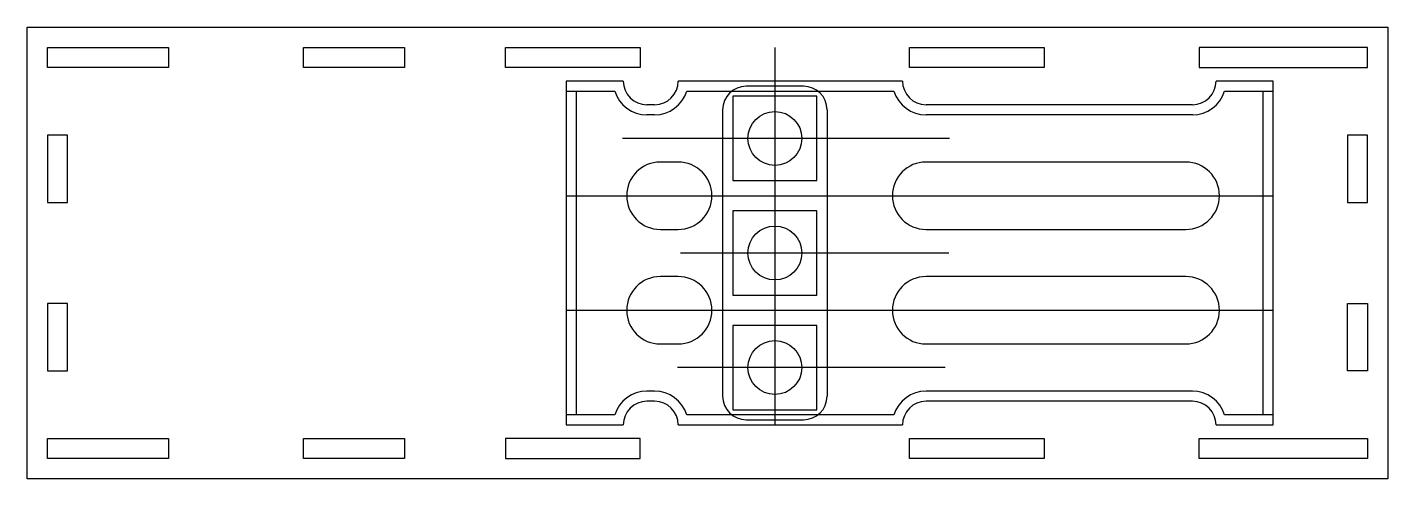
# Model space of a CAD drawing. Header units: millimetres. Extents: x -80 to 122, y -59 to 8.
import ezdxf

# ---------------------------------------------------------------- set-up
doc = ezdxf.new("R2010")
doc.units = ezdxf.units.MM

msp = doc.modelspace()

# ---------------------------------------------------------------- linework, layer by layer
for p, q in [((31, 5), (31, -51)), ((8.5, 0), (0, 0)), ((0, 0), (0, -51)), ((49.95, 0), (16.65, 0)), ((0, -1.5), (7.23, -1.5)), ((1.5, -1.5), (1.5, -49.5)), ((17.92, -1.5), (48.68, -1.5)), ((35.25, -0.75), (26.75, -0.75)), ((105, 0), (96.5, 0)), ((97.77, -1.5), (105, -1.5)), ((103.5, -49.5), (103.5, -1.5)), ((105, -51), (105, 0)), ((13.15, -3.5), (12, -3.5)), ((24.75, -2.25), (24.75, -14.75)), ((37.25, -2.25), (24.75, -2.25)), ((37.25, -14.75), (37.25, -2.25)), ((93, -3.5), (53.45, -3.5)), ((13.15, -5), (12, -5)), ((23.25, -4.25), (23.25, -46.75)), ((38.75, -4.25), (38.75, -46.75)), ((93, -5), (53.45, -5)), ((56.92, -8.5), (8.39, -8.5)), ((24.75, -14.75), (37.25, -14.75)), ((0, -17), (105, -17)), ((37.25, -19.25), (24.75, -19.25)), ((24.75, -19.25), (24.75, -31.75)), ((37.25, -31.75), (37.25, -19.25)), ((56.81, -25.5), (17, -25.5)), ((24.75, -31.75), (37.25, -31.75)), ((0, -34), (105, -34)), ((37.25, -36.25), (24.75, -36.25)), ((24.75, -36.25), (24.75, -48.75)), ((37.25, -48.75), (37.25, -36.25)), ((56.3, -42.5), (16.55, -42.5)), ((13.15, -46), (12, -46)), ((93, -46), (53.45, -46)), ((13.15, -47.5), (12, -47.5)), ((93, -47.5), (53.45, -47.5)), ((7.23, -49.5), (0, -49.5)), ((48.68, -49.5), (17.92, -49.5)), ((24.75, -48.75), (37.25, -48.75)), ((26.75, -50.25), (35.25, -50.25)), ((105, -49.5), (97.77, -49.5)), ((0, -51), (8.5, -51)), ((16.65, -51), (49.95, -51)), ((96.5, -51), (105, -51))]:
    msp.add_line(p, q)
for points in [[(122, 8), (122, -59), (-80, -59), (-80, 8)], [(-77, 2), (-77, 5), (-59, 5), (-59, 2)], [(-24, 5), (-24, 2), (-39, 2), (-39, 5)], [(11, 5), (11, 2), (-9, 2), (-9, 5)], [(71, 5), (71, 2), (51, 2), (51, 5)], [(119, 2), (119, 5), (94, 5), (94, 2)], [(-74, -8), (-77, -8), (-77, -18), (-74, -18)], [(119, -8), (116, -8), (116, -18), (119, -18)], [(-74, -33), (-77, -33), (-77, -43), (-74, -43)], [(116, -43), (116, -33), (119, -33), (119, -43)], [(-77, -53), (-59, -53), (-59, -56), (-77, -56)], [(-24, -53), (-24, -56), (-39, -56), (-39, -53)], [(11, -56), (11, -53), (-9, -53), (-9, -56)], [(51, -56), (51, -53), (71, -53), (71, -56)], [(119, -53), (119, -56), (94, -56), (94, -53)]]:
    msp.add_lwpolyline(points, close=True)
for points in [[(14, -12, 1), (14, -22), (16.65, -22, 1), (16.65, -12)], [(53.45, -12, 1), (53.45, -22), (92, -22, 1), (92, -12)], [(16.65, -39, 1), (16.65, -29), (14, -29, 1), (14, -39)], [(53.45, -29, 1), (53.45, -39), (92, -39, 1), (92, -29)]]:
    msp.add_lwpolyline(points, format="xyb", close=True)
for centre in [(31, -8.5), (31, -25.5), (31, -42.5)]:
    msp.add_circle(centre, 4)
for centre, radius, start, end in [((13.15, 0), 3.5, 270, 0), ((12, 0), 5, 197.4576, 270), ((12, 0), 3.5, 180, 270), ((13.15, 0), 5, 270, 342.5424), ((26.75, -4.25), 3.5, 90, 180), ((35.25, -4.25), 3.5, 0, 90), ((53.45, 0), 5, 197.4576, 270), ((53.45, 0), 3.5, 180, 270), ((93, 0), 3.5, 270, 0), ((93, 0), 5, 270, 342.5424), ((12, -51), 5, 90, 162.5424), ((13.15, -51), 5, 17.4576, 90), ((53.45, -51), 5, 90, 162.5424), ((93, -51), 5, 17.4576, 90), ((12, -51), 3.5, 90, 180), ((13.15, -51), 3.5, 0, 90), ((26.75, -46.75), 3.5, 180, 270), ((35.25, -46.75), 3.5, 270, 0), ((53.45, -51), 3.5, 90, 180), ((93, -51), 3.5, 0, 90)]:
    msp.add_arc(centre, radius, start, end)

doc.saveas('drawing.dxf')
